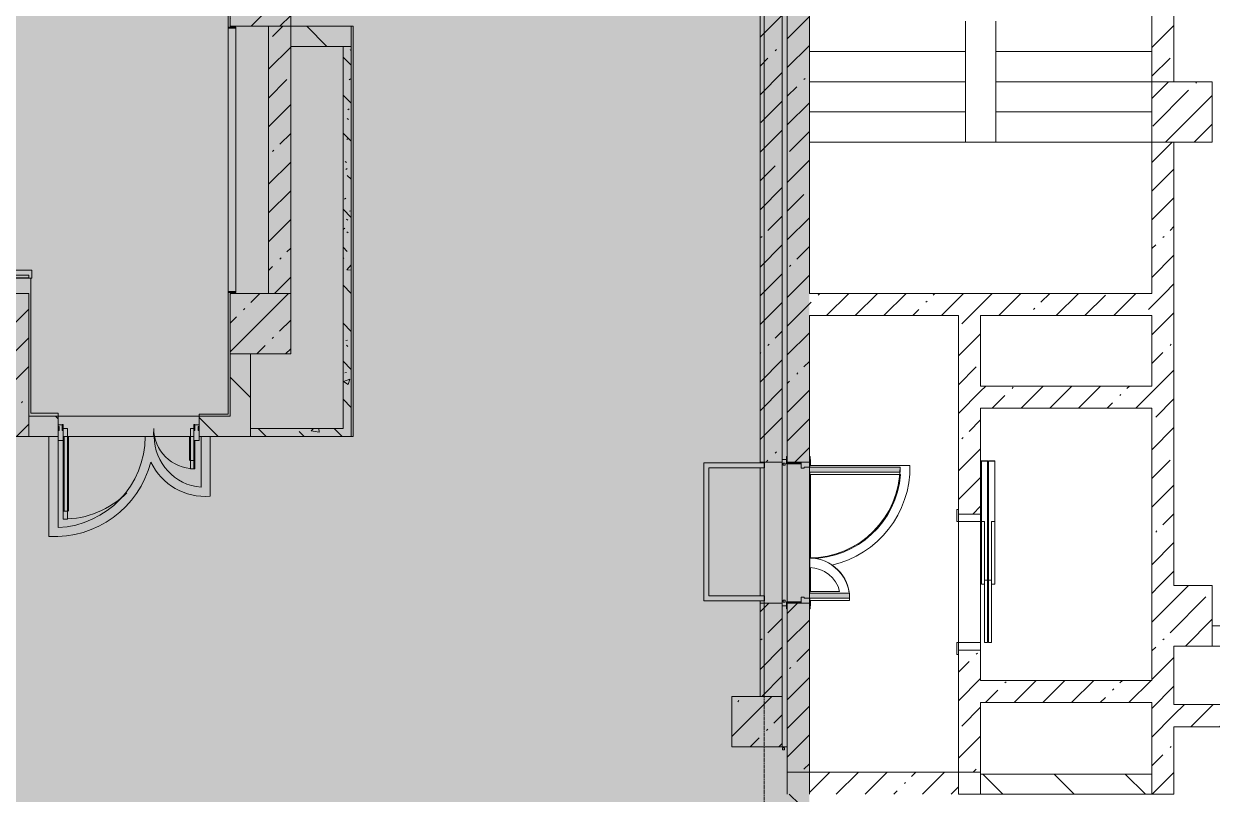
# Model space of a CAD drawing. Header units: millimetres. Extents: x -3917 to 185442, y -8553 to 29000.
# Drawn here: x 89392 to 101192, y 10230 to 17875 of the extents above; entities that cross this region are included whole.
import ezdxf

# ---------------------------------------------------------------- set-up
doc = ezdxf.new("R2010")
doc.units = ezdxf.units.MM
doc.linetypes.add('Осевая', pattern=[31.75, 6.35, -4.7625, 15.875, -4.7625])
doc.layers.add('A-DETL-GENF-1', color=7, linetype='Continuous', lineweight=9, true_color=0xc0c0c0, transparency=0.4)
for name, color, linetype, lineweight, true_color in [('A-DETL-GENF-2', 7, 'Continuous', 5, 0xe2e2e2), ('A-DETL-GENF-4', 7, 'Continuous', 5, 0xb7b7b7), ('A-DOOR-1', 7, 'Continuous', 5, 0xaaaaaa), ('A-DOOR-2', 7, 'Continuous', 5, 0xe2e2e2), ('A-DOOR-3', 7, 'Continuous', 5, 0xb7b7b7), ('A-DOOR-FRAM-1', 7, 'Continuous', 5, 0xe2e2e2), ('A-DOOR-FRAM-2', 7, 'Continuous', 5, 0xaaaaaa), ('A-DOOR-FRAM-3', 7, 'Continuous', 5, 0xb7b7b7), ('A-FLOR-1', 7, 'Continuous', 5, 0xb7b7b7), ('A-FLOR-2', 7, 'Continuous', 5, 0xaaaaaa), ('A-GLAZ-CWMG-2', 7, 'Continuous', 5, 0x737373), ('A-WALL-5', 7, 'Continuous', 9, 0x737373), ('A-WALL-6', 7, 'Continuous', 5, 0x737373), ('A-WALL-PATT-1', 7, 'Continuous', 5, 0x787878), ('I-WALL-5', 7, 'Continuous', 5, 0x737373), ('I-WALL-6', 7, 'Continuous', 5, 0x787878), ('S-COLS-3', 7, 'Continuous', 5, 0x737373)]:
    doc.layers.add(name, color=color, linetype=linetype, lineweight=lineweight, true_color=true_color)
for name, color, linetype, lineweight in [('A-WALL', 7, 'Continuous', 9), ('I-WALL-4', 7, 'Continuous', 5), ('S-COLS-4', 7, 'Continuous', 5), ('S-STRS-1', 7, 'Continuous', 5), ('Оси', 7, 'Continuous', 9), ('Оси-2', 7, 'Осевая', 9)]:
    doc.layers.add(name, color=color, linetype=linetype, lineweight=lineweight)
pattern_1 = [(135, (58431.5, 0), (-353.5534, -353.5534), [])]
pattern_2 = [(45, (58431.5, 0), (-285.123, 285.123), []), (45, (58716.64, 0), (-285.123, 285.123), [504.031, -100.806, 16.764, -84.042])]
pattern_3 = [(135, (58431.5, 0), (-377.171, -377.171), [533.4, -88.9, 17.78, -88.9]), (135, (58431.5, 376.94), (-377.171, -377.171), []), (50, (58431.5, 0), (637.6445, -55.7866), [66.675, -733.425]), (355, (58431.5, 0), (-123.349, 668.699), [53.34, -586.74]), (100.451, (58484.65, -4.65), (514.299, 612.908), [56.665, -623.315]), (46.184, (58431.5, 177.8), (948.776, -147.15), [100.012, -1100.137]), (96.636, (58510.6, 165.5), (830.91, 865.997), [84.998, -934.973]), (351.184, (58431.5, 177.8), (830.918, 865.988), [80.01, -880.11]), (21, (58520.4, 133.35), (530.6506, -357.928), [66.675, -733.425]), (326, (58520.4, 133.35), (216.308, 644.658), [53.34, -586.74]), (71.451, (58564.64, 103.5), (746.96, 286.724), [56.665, -623.315]), (37.5, (58431.52, 0), (10.8105, 295.9426), [16.764, -562.864, 16.764, -578.866, -588.962]), (37.5, (58431.52, 0), (10.8105, 295.9426), [-1175.258, 16.764, -572.198]), (7.5, (58431.52, 0), (233.8692, 350.6318), [16.764, -322.834, 16.764, -549.529, -224.472]), (7.5, (58431.52, 0), (233.8692, 350.6318), [-905.891, 16.764, -207.708]), (327.5, (58233.27, 0), (474.5678, -20.0513), [16.764, -205.486, 16.764, -676.656, -920.115]), (327.5, (58233.27, 0), (474.5678, -20.0513), [-915.67, 16.764, -903.351]), (317.5, (58144.37, 0), (518.452, 88.9934), [16.764, -272.161, 16.764, -443.738, -653.415]), (317.5, (58144.37, 0), (518.452, 88.9934), [-749.427, 16.764, -636.651])]

# ---------------------------------------------------------------- blocks, each defined once
blk = doc.blocks.new('BSC_Колонна _Прямоугольная - 600х600-V121-2_10_1_птичка')
at = {"layer": 'S-COLS-4'}
h = blk.add_hatch(dxfattribs=at)
h.set_pattern_fill('FP_145', color=256, style=0, pattern_type=2)
h.set_pattern_definition([(45, (-42460, -17000), (-285.123, 285.123), []), (45, (-42174.88, -17000), (-285.123, 285.123), [504.031, -100.806, 16.764, -84.042])])
h.paths.add_polyline_path([(-300, -300), (300, -300), (300, 300), (-300, 300)])
for p, q in [((300, 300), (-300, 300)), ((-300, 300), (-300, -300)), ((300, -300), (300, 300)), ((-300, -300), (300, -300))]:
    blk.add_line(p, q, dxfattribs=at)
blk = doc.blocks.new('BSC_Колонна _Прямоугольная - 600х600-V137-2_10_1_птичка')
at = {"layer": 'S-COLS-4'}
h = blk.add_hatch(dxfattribs=at)
h.set_pattern_fill('FP_158', color=256, style=0, pattern_type=2)
h.set_pattern_definition([(45, (-33310, -18150), (-285.123, 285.123), []), (45, (-33024.88, -18150), (-285.123, 285.123), [504.031, -100.806, 16.764, -84.042])])
h.paths.add_polyline_path([(-300, -300), (300, -300), (300, 300), (-300, 300), (-300, 12)])
at = {"layer": 'S-COLS-3'}
for p, q in [((300, 300), (-300, 300)), ((-300, 300), (-300, -300)), ((300, -300), (300, 300)), ((-300, -300), (300, -300))]:
    blk.add_line(p, q, dxfattribs=at)
blk = doc.blocks.new('BSC_Колонна _Прямоугольная - 600х600-V147-2_10_1_птичка')
at = {"layer": 'S-COLS-4'}
h = blk.add_hatch(dxfattribs=at)
h.set_pattern_fill('FP_162', color=256, style=0, pattern_type=2)
h.set_pattern_definition([(45, (-33310, -14900), (-285.123, 285.123), []), (45, (-33024.88, -14900), (-285.123, 285.123), [504.031, -100.806, 16.764, -84.042])])
h.paths.add_polyline_path([(-300, -300), (300, -300), (300, 300), (-300, 300), (-300, -208)])
at = {"layer": 'S-COLS-3'}
for p, q in [((300, 300), (-300, 300)), ((-300, 300), (-300, -300)), ((300, -300), (300, 300)), ((-300, -300), (300, -300))]:
    blk.add_line(p, q, dxfattribs=at)
blk = doc.blocks.new('110_Дверь_СКБ_2Ст - Д-2 1450x2100h_Лестничная клетка EIS60-31576737-2_10_1_птичка')
at = {"layer": 'A-DOOR-2'}
for points in [[(-587.5, 110), (-587.5, 1010), (-637.5, 1010), (-637.5, 110)], [(662.5, 510), (612.5, 510), (612.5, 110), (662.5, 110)], [(712.5, 30), (697.5, 30), (697.5, -110), (712.5, -110)]]:
    blk.add_hatch(color=256, dxfattribs=at).paths.add_polyline_path(points)
h = blk.add_hatch(color=256, dxfattribs=at)
h.paths.add_polyline_path([(712.5, 110), (662.5, 110), (662.5, 60), (652.5, 60), (652.5, 30), (712.5, 30), (712.5, 90.1)])
h.paths.add_polyline_path([(-627.5, 30), (-627.5, 60), (-637.5, 60), (-637.5, 110), (-687.5, 110), (-687.5, 30)])
at = {"layer": 'A-DOOR-FRAM-1'}
for points in [[(-672.5, 110), (-672.5, 118), (-742.5, 118), (-742.5, 110), (-697.3, 110)], [(-672.5, 30), (-687.5, 30), (-687.5, -110), (-672.5, -110)], [(767.5, 110), (767.5, 118), (697.5, 118), (697.5, 110)], [(-672.5, -110), (-742.5, -110), (-742.5, -118), (-672.5, -118)], [(767.5, -118), (767.5, -110), (697.5, -110), (697.5, -118)]]:
    blk.add_hatch(color=256, dxfattribs=at).paths.add_polyline_path(points)
at = {"layer": 'A-DOOR-1'}
for p, q in [((-637.5, 1010), (-637.5, 110)), ((-587.5, 1010), (-637.5, 1010)), ((-587.5, 110), (-587.5, 1010)), ((662.5, 510), (612.5, 510)), ((612.5, 510), (612.5, 110)), ((662.5, 110), (662.5, 510))]:
    blk.add_line(p, q, dxfattribs=at)
for centre, radius, start, end in [((-637.5, 110), 900, 0, 90), ((662.5, 110), 400, 90, 180)]:
    blk.add_arc(centre, radius, start, end, dxfattribs=at)
at = {"layer": 'A-DOOR-3'}
for p, q in [((-637.5, 110), (-587.5, 110)), ((612.5, 110), (662.5, 110))]:
    blk.add_line(p, q, dxfattribs=at)
at = {"layer": 'A-DOOR-FRAM-2'}
for p, q in [((-672.5, 118), (-742.5, 118)), ((-742.5, 118), (-742.5, 110)), ((-672.5, 110), (-672.5, 118)), ((767.5, 118), (697.5, 118)), ((697.5, 118), (697.5, 110)), ((767.5, 110), (767.5, 118))]:
    blk.add_line(p, q, dxfattribs=at)
at = {"layer": 'A-DOOR-FRAM-3'}
for p, q in [((-742.5, 110), (-672.5, 110)), ((-637.5, 110), (-687.5, 110)), ((-687.5, 110), (-687.5, 30)), ((-687.5, 30), (-627.5, 30)), ((-672.5, 30), (-687.5, 30)), ((-687.5, 30), (-687.5, -110)), ((-672.5, -110), (-672.5, 30)), ((-637.5, 60), (-637.5, 110)), ((-627.5, 60), (-637.5, 60)), ((-627.5, 30), (-627.5, 60)), ((662.5, 60), (652.5, 60)), ((652.5, 60), (652.5, 30)), ((652.5, 30), (712.5, 30)), ((662.5, 110), (662.5, 60)), ((712.5, 110), (662.5, 110)), ((697.5, 110), (767.5, 110)), ((712.5, 30), (697.5, 30)), ((697.5, 30), (697.5, -110)), ((712.5, 30), (712.5, 110)), ((712.5, -110), (712.5, 30)), ((-672.5, -110), (-742.5, -110)), ((-742.5, -110), (-742.5, -118)), ((-742.5, -118), (-672.5, -118)), ((-687.5, -110), (-672.5, -110)), ((-672.5, -118), (-672.5, -110)), ((697.5, -110), (712.5, -110)), ((767.5, -110), (697.5, -110)), ((697.5, -110), (697.5, -118)), ((697.5, -118), (767.5, -118)), ((767.5, -118), (767.5, -110))]:
    blk.add_line(p, q, dxfattribs=at)
blk = doc.blocks.new('BSC_Колонна _Прямоугольная - 500х500-V209-2_10_1_птичка')
at = {"layer": 'S-COLS-4'}
h = blk.add_hatch(dxfattribs=at)
h.set_pattern_fill('FP_220', color=256, style=0, pattern_type=2)
h.set_pattern_definition([(45, (-38240, -10950), (-285.123, 285.123), []), (45, (-37954.88, -10950), (-285.123, 285.123), [504.031, -100.806, 16.764, -84.042])])
h.paths.add_polyline_path([(-250, -250), (250, -250), (250, 250), (-250, 250)])
at = {"layer": 'S-COLS-3'}
for p, q in [((250, 250), (-250, 250)), ((-250, 250), (-250, -250)), ((250, -250), (250, 250)), ((-250, -250), (250, -250))]:
    blk.add_line(p, q, dxfattribs=at)
blk = doc.blocks.new('DOR_Дверь лифта - 1350х2050h-19118285-2_10_1_птичка')
at = {"layer": 'A-DOOR-1'}
for p, q in [((-600, 125), (-720, 125)), ((-720, 125), (-720, 110)), ((-600, 110), (-600, 125)), ((720, 125), (600, 125)), ((600, 125), (600, 110)), ((720, 110), (720, 125)), ((-720, 110), (-600, 110)), ((-675, 110), (-675, -110)), ((-600, 110), (-675, 110)), ((600, 110), (-600, 110)), ((-600, 110), (-600, -110)), ((600, -110), (600, 110)), ((675, 110), (600, 110)), ((600, 110), (720, 110)), ((675, -110), (675, 110)), ((-675, -110), (-600, -110)), ((-600, -110), (600, -110)), ((600, -110), (675, -110)), ((-600, -150), (-600, -180)), ((20, -150), (-600, -150)), ((-600, -180), (20, -180)), ((-600, -190), (-600, -220)), ((20, -190), (-600, -190)), ((-600, -220), (20, -220)), ((-20, -120), (-20, -150)), ((600, -120), (-20, -120)), ((-20, -150), (600, -150)), ((-20, -220), (-20, -250)), ((600, -220), (-20, -220)), ((20, -180), (20, -150)), ((20, -220), (20, -190)), ((600, -150), (600, -120)), ((600, -250), (600, -220)), ((-20, -250), (600, -250))]:
    blk.add_line(p, q, dxfattribs=at)
at = {"layer": 'A-DOOR-FRAM-2'}
for p, q in [((600, -117), (600, -120)), ((1203, -117), (600, -117)), ((1203, -183), (1203, -117)), ((1200, -180), (20, -180)), ((20, -180), (20, -183)), ((20, -183), (1203, -183)), ((1203, -187), (20, -187)), ((20, -187), (20, -190)), ((20, -190), (1200, -190)), ((600, -120), (1200, -120)), ((1200, -120), (1200, -180)), ((1200, -190), (1200, -250)), ((1203, -253), (1203, -187)), ((600, -250), (600, -253)), ((1200, -250), (600, -250)), ((600, -253), (1203, -253))]:
    blk.add_line(p, q, dxfattribs=at)
blk = doc.blocks.new('Прямоугольный импост - Импост структурный с накладкой - 160мм Темный-32479175-2_10_1_птичка')
at = {"layer": 'A-GLAZ-CWMG-2'}
for p, q in [((-50, 40), (-50, 140)), ((-50, 140), (0, 140)), ((0, 140), (0, 40)), ((-40, 40), (-50, 40)), ((-50, -17), (-50, 0)), ((-50, 0), (-40, 0)), ((-40, 0), (-40, 40)), ((-10, 40), (-10, 0)), ((0, 40), (-10, 40)), ((-10, 0), (0, 0)), ((0, 0), (0, -17)), ((0, -17), (-50, -17))]:
    blk.add_line(p, q, dxfattribs=at)
blk = doc.blocks.new('Дверь_Витражная_остекление_ - Д-39_л_ Актовый-32481803-2_10_1_птичка')
at = {"layer": 'A-DETL-GENF-2'}
for points in [[(605, 920), (605, 20), (650, 20), (650, 920)], [(-660, 420), (-660, 140), (-650, 140), (-650, 40), (-660, 40), (-660, 20), (-615, 20), (-615, 420)]]:
    blk.add_hatch(color=256, dxfattribs=at).paths.add_polyline_path(points)
at = {"layer": 'A-DETL-GENF-4'}
for p, q in [((596, 840), (596, 100)), ((650, 920), (605, 920)), ((605, 920), (605, 20)), ((650, 920), (605, 920)), ((605, 920), (605, 20)), ((650, 840), (605, 840)), ((640, 840), (640, 100)), ((650, 920), (650, 140)), ((650, 140), (650, 920)), ((-660, 420), (-615, 420)), ((-660, 420), (-660, 140)), ((-615, 420), (-660, 420)), ((-660, 420), (-660, 140)), ((-615, 420), (-615, 20)), ((-615, 20), (-615, 420)), ((-660, 340), (-615, 340)), ((-650, 340), (-650, 140)), ((-606, 340), (-606, 100)), ((-650, 100), (-615, 100)), ((-615, 20), (-650, 20)), ((-650, 20), (-615, 20)), ((650, 100), (605, 100)), ((605, 20), (650, 20)), ((605, 20), (650, 20)), ((650, 40), (650, 20)), ((650, 20), (650, 40))]:
    blk.add_line(p, q, dxfattribs=at)
at = {"layer": 'A-DOOR-3'}
for p, q in [((650, 920), (650, 140)), ((-650, 420), (-650, 140)), ((-650, 20), (-660, 20)), ((-660, 20), (-660, -20)), ((-650, 40), (-650, 20)), ((-650, -20), (-650, 20)), ((650, 40), (650, 20)), ((660, 20), (650, 20)), ((650, 20), (650, -20)), ((660, -20), (660, 20)), ((-660, -20), (-650, -20)), ((650, -20), (660, -20))]:
    blk.add_line(p, q, dxfattribs=at)
for centre, radius, start, end in [((650, 20), 900, 90, 134.8292), ((-650, 20), 400, 360, 90), ((650, 20), 900, 174.8223, 180)]:
    blk.add_arc(centre, radius, start, end, dxfattribs=at)
blk = doc.blocks.new('Прямоугольный импост - Импост структурный с накладкой - 160мм Темный-32479277-2_10_1_птичка')
at = {"layer": 'A-GLAZ-CWMG-2'}
for p, q in [((0, 140), (-50, 140)), ((-50, 140), (-50, 40)), ((0, 40), (0, 140)), ((-50, 40), (-40, 40)), ((-40, 0), (-50, 0)), ((-50, 0), (-50, -17)), ((-40, 40), (-40, 0)), ((-10, 0), (-10, 40)), ((-10, 40), (0, 40)), ((0, 0), (-10, 0)), ((0, -17), (0, 0)), ((-50, -17), (0, -17))]:
    blk.add_line(p, q, dxfattribs=at)
blk = doc.blocks.new('Стены наклон_ амфитеатр - Стены наклон_ амфитеатр-32992696-2_10_1_птичка')
at = {"layer": 'A-WALL-PATT-1'}
h = blk.add_hatch(dxfattribs=at)
h.set_pattern_fill('FP_233', color=256, style=0, pattern_type=2)
h.set_pattern_definition([(0, (26444.5, 15393.4), (0, 246.1), []), (90, (26444.5, 15393.4), (-1300, 8e-14), [])])
h.paths.add_polyline_path([(31010, 15354), (31010, 15381), (21879, 15381), (21879, 15354), (30993, 15354)])
at = {"layer": 'A-WALL-6'}
for p, q in [((31041, 15431), (21879, 15431)), ((21879, 15431), (21879, 15381)), ((21879, 15381), (31010, 15381)), ((21879, 15354), (21879, 15381)), ((21879, 15350), (21879, 15354)), ((31010, 15354), (21879, 15354)), ((31010, 15350), (21879, 15350)), ((31010, 15381), (31010, 15350)), ((31010, 15350), (31041, 15350)), ((31041, 15350), (31041, 15431))]:
    blk.add_line(p, q, dxfattribs=at)

msp = doc.modelspace()

# ---------------------------------------------------------------- hatches: boundary and pattern name
at = {"layer": 'A-DETL-GENF-1'}
msp.add_hatch(color=256, dxfattribs=at).paths.add_polyline_path([(91606.5, -280), (97191.5, -280), (97191.5, 23777.7), (92291.5, 23777.7), (92291.5, 27350), (62283.5, 27350), (62283.5, 15358), (58163.5, 15358), (58163.5, -280), (90679, -280)])
at = {"layer": 'I-WALL-4'}
h = msp.add_hatch(dxfattribs=at)
h.set_pattern_fill('FP_123', color=256, style=0, pattern_type=2)
h.set_pattern_definition(pattern_2)
h.paths.add_polyline_path([(96701.5, 11200), (96921.5, 11200), (96921.5, 12125), (96701.5, 12125), (96701.5, 11221)])
h.paths.add_polyline_path([(96921.5, 13525), (96921.5, 21575), (96701.5, 21575), (96701.5, 13525)])
h.paths.add_polyline_path([(96921.5, 22975), (96921.5, 23400), (96701.5, 23400), (96701.5, 22975)])
h = msp.add_hatch(dxfattribs=at)
h.set_pattern_fill('FP_123', color=256, style=0, pattern_type=2)
h.set_pattern_definition(pattern_2)
h.paths.add_polyline_path([(97171.7, 10450), (97191.5, 10450), (97191.5, 12125), (96971.5, 12125), (96971.5, 10450)])
h.paths.add_polyline_path([(96971.5, 13525), (97191.5, 13525), (97191.5, 21575), (96971.5, 21575), (96971.5, 13534.8)])
h.paths.add_polyline_path([(97191.5, 22975), (97191.5, 23420.3), (96971.5, 23420.3), (96971.5, 22975), (97171.7, 22975)])
h = msp.add_hatch(dxfattribs=at)
h.set_pattern_fill('FP_123', color=256, style=0, pattern_type=2)
h.set_pattern_definition(pattern_2)
h.paths.add_polyline_path([(100811.5, 17300), (100811.5, 22700), (100591.5, 22700), (100591.5, 17300)])
h = msp.add_hatch(dxfattribs=at)
h.set_pattern_fill('FP_123', color=256, style=0, pattern_type=2)
h.set_pattern_definition(pattern_2)
h.paths.add_polyline_path([(92023.4, 15200), (92041.5, 15200), (92041.5, 17850), (91821.5, 17850), (91821.5, 15200)])
h = msp.add_hatch(dxfattribs=at)
h.set_pattern_fill('FP_126', color=256, style=0, pattern_type=2)
h.set_pattern_definition(pattern_1)
h.paths.add_polyline_path([(92561.5, 17650), (92641.5, 17650), (92641.5, 17850), (92041.5, 17850), (92041.5, 17650), (92534.1, 17650)])
h = msp.add_hatch(dxfattribs=at)
h.set_pattern_fill('FP_123', color=256, style=0, pattern_type=2)
h.set_pattern_definition(pattern_2)
h.paths.add_polyline_path([(100811.5, 15200), (100811.5, 16700), (100591.5, 16700), (100591.5, 15200)])
h = msp.add_hatch(dxfattribs=at)
h.set_pattern_fill('FP_123', color=256, style=0, pattern_type=2)
h.set_pattern_definition(pattern_2)
h.paths.add_polyline_path([(89221.5, 13780), (89441.5, 13780), (89441.5, 15200), (89221.5, 15200), (89221.5, 14000)])
h = msp.add_hatch(dxfattribs=at)
h.set_pattern_fill('FP_123', color=256, style=0, pattern_type=2)
h.set_pattern_definition(pattern_2)
h.paths.add_polyline_path([(98891.5, 14980), (100811.5, 14980), (100811.5, 15200), (97191.5, 15200), (97191.5, 14980), (98671.5, 14980)])
h = msp.add_hatch(dxfattribs=at)
h.set_pattern_fill('FP_123', color=256, style=0, pattern_type=2)
h.set_pattern_definition(pattern_2)
h.paths.add_polyline_path([(98891.5, 14280), (98891.5, 14980), (98671.5, 14980), (98671.5, 14280)])
h = msp.add_hatch(dxfattribs=at)
h.set_pattern_fill('FP_123', color=256, style=0, pattern_type=2)
h.set_pattern_definition(pattern_2)
h.paths.add_polyline_path([(100811.5, 10230), (100811.5, 11700), (100591.5, 11700), (100591.5, 10230)])
h.paths.add_polyline_path([(100811.5, 12300), (100811.5, 14980), (100591.5, 14980), (100591.5, 12300)])
h = msp.add_hatch(dxfattribs=at)
h.set_pattern_fill('FP_126', color=256, style=0, pattern_type=2)
h.set_pattern_definition(pattern_1)
h.paths.add_polyline_path([(91606.5, 13780), (91641.5, 13780), (91641.5, 14600), (91441.5, 14600), (91441.5, 13780)])
h = msp.add_hatch(dxfattribs=at)
h.set_pattern_fill('FP_123', color=256, style=0, pattern_type=2)
h.set_pattern_definition(pattern_2)
h.paths.add_polyline_path([(98671.5, 10450), (98891.5, 10450), (98891.5, 11660), (98671.5, 11660), (98671.5, 11221)])
h.paths.add_polyline_path([(98891.5, 13010), (98891.5, 14280), (98671.5, 14280), (98671.5, 13010)])
h = msp.add_hatch(dxfattribs=at)
h.set_pattern_fill('FP_123', color=256, style=0, pattern_type=2)
h.set_pattern_definition(pattern_2)
h.paths.add_polyline_path([(100591.5, 14060), (100591.5, 14280), (98891.5, 14280), (98891.5, 14060), (99954.2, 14060)])
h = msp.add_hatch(dxfattribs=at)
h.set_pattern_fill('FP_126', color=256, style=0, pattern_type=2)
h.set_pattern_definition(pattern_1)
h.paths.add_polyline_path([(91441.5, 13780), (91441.5, 13980), (91131.5, 13980), (91131.5, 13780)])
h.paths.add_polyline_path([(89731.5, 13780), (89731.5, 13980), (89441.5, 13980), (89441.5, 13780)])
h = msp.add_hatch(dxfattribs=at)
h.set_pattern_fill('FP_126', color=256, style=0, pattern_type=2)
h.set_pattern_definition(pattern_1)
h.paths.add_polyline_path([(109229.4, 11700), (110141.5, 11700), (110141.5, 11900), (107191.5, 11900), (107191.5, 11700), (108301.9, 11700)])
h.paths.add_polyline_path([(101191.5, 11700), (103667.2, 11700), (103664.3, 11900), (101191.5, 11900)])
h.paths.add_polyline_path([(105117.2, 11700), (106591.5, 11700), (106591.5, 11900), (105117.2, 11900), (105117.2, 11799.5)])
h = msp.add_hatch(dxfattribs=at)
h.set_pattern_fill('FP_123', color=256, style=0, pattern_type=2)
h.set_pattern_definition(pattern_2)
h.paths.add_polyline_path([(100591.5, 11140), (100591.5, 11360), (98891.5, 11360), (98891.5, 11140), (99954.2, 11140)])
h = msp.add_hatch(dxfattribs=at)
h.set_pattern_fill('FP_123', color=256, style=0, pattern_type=2)
h.set_pattern_definition(pattern_2)
h.paths.add_polyline_path([(100811.5, 10900), (103192.2, 10900), (103192.2, 11120), (100811.5, 11120)])
h = msp.add_hatch(dxfattribs=at)
h.set_pattern_fill('FP_123', color=256, style=0, pattern_type=2)
h.set_pattern_definition(pattern_2)
h.paths.add_polyline_path([(98671.5, 10230), (98671.5, 10450), (97191.5, 10450), (97191.5, 10230), (98099.2, 10230)])
h = msp.add_hatch(dxfattribs=at)
h.set_pattern_fill('FP_126', color=256, style=0, pattern_type=2)
h.set_pattern_definition(pattern_1)
h.paths.add_polyline_path([(100591.5, 10230), (100591.5, 10430), (98891.5, 10430), (98891.5, 10230), (99954.2, 10230)])
h = msp.add_hatch(dxfattribs=at)
h.set_pattern_fill('FP_126', color=256, style=0, pattern_type=2)
h.set_pattern_definition(pattern_1)
h.paths.add_polyline_path([(97171.5, 7900), (97171.5, 8000), (96971.5, 8000), (96971.5, 7900)])
h.paths.add_polyline_path([(97171.5, 10130), (97171.5, 10230), (96971.5, 10230), (96971.5, 10130)])
at = {"layer": 'I-WALL-6'}
h = msp.add_hatch(dxfattribs=at)
h.set_pattern_fill('FP_136', color=256, style=0, pattern_type=2)
h.set_pattern_definition(pattern_3)
h.paths.add_polyline_path([(92641.5, 13780), (92641.5, 17650), (92561.5, 17650), (92561.5, 13780)])
h = msp.add_hatch(dxfattribs=at)
h.set_pattern_fill('FP_136', color=256, style=0, pattern_type=2)
h.set_pattern_definition(pattern_3)
h.paths.add_polyline_path([(91641.5, 13780), (92561.5, 13780), (92561.5, 13860), (91641.5, 13860)])
at = {"layer": 'S-COLS-4'}
h = msp.add_hatch(dxfattribs=at)
h.set_pattern_fill('FP_123', color=256, style=0, pattern_type=2)
h.set_pattern_definition(pattern_2)
h.paths.add_polyline_path([(100591.5, 11700), (101191.5, 11700), (101191.5, 12300), (100591.5, 12300)])

# ---------------------------------------------------------------- linework, layer by layer
at = {"layer": 'A-FLOR-1'}
for p, q in [((91421.5, 17840), (91421.5, 18470)), ((92641.5, 17850), (92662.5, 17850)), ((92662.5, 17850), (92662.5, 13780)), ((89461.5, 15350), (89461.5, 14011)), ((91421.5, 14000), (91421.5, 15210)), ((89461.5, 14011), (89731.5, 14011)), ((89731.5, 14011), (89731.5, 13980)), ((91131.5, 13980), (91131.5, 14000)), ((91131.5, 14000), (91421.5, 14000)), ((89641.8, 13780), (89641.8, 12786.3)), ((89731.8, 12875.9), (89731.8, 13740)), ((89781.5, 13780), (91081.5, 13780)), ((91151.8, 13780), (91151.8, 13276.6)), ((91241.8, 13187.1), (91241.8, 13780)), ((92662.5, 13780), (92641.5, 13780)), ((96744.7, 13518), (96144.7, 13518)), ((96144.7, 13518), (96144.7, 12148.2)), ((96194.7, 12198.2), (96194.7, 13468)), ((96194.7, 13468), (96744.7, 13468)), ((96744.7, 13468), (96744.7, 13518)), ((96963.5, 13550), (96921.5, 13550)), ((96744.7, 12198.2), (96194.7, 12198.2)), ((96744.7, 12148.2), (96744.7, 12198.2)), ((96144.7, 12148.2), (96744.7, 12148.2)), ((96921.5, 12100), (96963.5, 12100)), ((96971.5, 10700), (96921.5, 10700)), ((96971.5, 10230), (96971.5, 10450))]:
    msp.add_line(p, q, dxfattribs=at)
for centre, radius, start, end in [((89691.8, 13780), 905, 272.53324, 0), ((91191.8, 13780), 505, 180, 265.45696), ((89691.8, 13780), 995, 267.1196, 345.20242), ((91191.8, 13780), 595, 205.28402, 274.82046)]:
    msp.add_arc(centre, radius, start, end, dxfattribs=at)
at = {"layer": 'A-FLOR-2'}
for p, q in [((98189.7, 13493.1), (97194.9, 13493.1)), ((97194.9, 13493.1), (97194.9, 13475)), ((97201.5, 13492.5), (97201.5, 13550)), ((97194.9, 13425), (97194.9, 13403.1)), ((97194.9, 13403.1), (98097.2, 13403.1)), ((97201.5, 12568.5), (97201.5, 13403.1)), ((97194.9, 12568.1), (97194.9, 12478.1)), ((97201.5, 12242), (97201.5, 12477.5)), ((97492, 12242), (97194.9, 12242)), ((97194.9, 12242), (97194.9, 12225)), ((97194.9, 12175), (97194.9, 12152)), ((97194.9, 12152), (97589.3, 12152)), ((97201.5, 12100), (97201.5, 12152))]:
    msp.add_line(p, q, dxfattribs=at)
for centre, radius, start, end in [((97194.9, 13473.1), 995, 282.67054, 1.1511), ((97194.9, 13473.1), 905, 270, 355.56313), ((97194.9, 12173.1), 305, 13.0427, 90), ((97194.9, 12173.1), 395, 7.55422, 56.45952), ((97194.9, 12173.1), 395, 356.92799, 0.27403)]:
    msp.add_arc(centre, radius, start, end, dxfattribs=at)
at = {"layer": 'A-WALL'}
msp.add_line((100591.5, 10230), (100591.5, 10430), dxfattribs=at)
at = {"layer": 'A-WALL-5'}
for p, q in [((91434, 17840), (91434, 17830)), ((91446.5, 17840), (91446.5, 17830)), ((92041.5, 17650), (92041.5, 17850)), ((92641.5, 17650), (92561.5, 17650)), ((91434, 15220), (91434, 15210)), ((91446.5, 15220), (91446.5, 15210)), ((89441.5, 13780), (89441.5, 13980))]:
    msp.add_line(p, q, dxfattribs=at)
at = {"layer": 'A-WALL-6'}
for p, q in [((96951.5, 13515), (96931.5, 13515)), ((96931.5, 13515), (96931.5, 13495)), ((96931.5, 13495), (96951.5, 13495)), ((96951.5, 13495), (96951.5, 13515)), ((96931.5, 12155), (96931.5, 12135)), ((96951.5, 12155), (96931.5, 12155)), ((96951.5, 12135), (96951.5, 12155)), ((96931.5, 12135), (96951.5, 12135)), ((96926, 10689), (96926, 10669)), ((96946, 10689), (96926, 10689)), ((96926, 10669), (96946, 10669)), ((96946, 10669), (96946, 10689))]:
    msp.add_line(p, q, dxfattribs=at)
at = {"layer": 'I-WALL-4'}
for p, q in [((100591.5, 22700), (100591.5, 17300)), ((100811.5, 17300), (100811.5, 22700)), ((100591.5, 16700), (100591.5, 15200)), ((100811.5, 12300), (100811.5, 16700)), ((100591.5, 15200), (97191.5, 15200)), ((97191.5, 14980), (98671.5, 14980)), ((98671.5, 14980), (98671.5, 13010)), ((98891.5, 14980), (100591.5, 14980)), ((98891.5, 14280), (98891.5, 14980)), ((100591.5, 14980), (100591.5, 14280)), ((100591.5, 14280), (98891.5, 14280)), ((98891.5, 13010), (98891.5, 14060)), ((98891.5, 14060), (100591.5, 14060)), ((100591.5, 14060), (100591.5, 12300)), ((98671.5, 13010), (98891.5, 13010)), ((103637.2, 11900), (101191.5, 11900)), ((101191.5, 11900), (101191.5, 11700)), ((100591.5, 11700), (100591.5, 11360)), ((100811.5, 11120), (100811.5, 11700)), ((101191.5, 11700), (102992.2, 11700)), ((98671.5, 11660), (98671.5, 10230)), ((98891.5, 11660), (98671.5, 11660)), ((98891.5, 11360), (98891.5, 11660)), ((100591.5, 11360), (98891.5, 11360)), ((98891.5, 10230), (98891.5, 11140)), ((98891.5, 11140), (100591.5, 11140)), ((100591.5, 11140), (100591.5, 10430)), ((102992.2, 11120), (100811.5, 11120)), ((100811.5, 10900), (103192.2, 10900)), ((100811.5, 10230), (100811.5, 10900)), ((98891.5, 10450), (97191.5, 10450)), ((100591.5, 10430), (98891.5, 10430)), ((98671.5, 10230), (100811.5, 10230))]:
    msp.add_line(p, q, dxfattribs=at)
at = {"layer": 'I-WALL-5'}
for p, q in [((96701.5, 21584.5), (96701.5, 13518)), ((96921.5, 11200), (96921.5, 21584.5)), ((96971.5, 21520), (96971.5, 13580)), ((97191.5, 15200), (97191.5, 21520)), ((91496.5, 17840), (91421.5, 17840)), ((91421.5, 15210), (91421.5, 17840)), ((91421.5, 17830), (91496.5, 17830)), ((91496.5, 17840), (91496.5, 15210)), ((91821.5, 17850), (91821.5, 15200)), ((92641.5, 17850), (92041.5, 17850)), ((92641.5, 13780), (92641.5, 17850)), ((92041.5, 15200), (92041.5, 17650)), ((92041.5, 17650), (92561.5, 17650)), ((92561.5, 17650), (92561.5, 13860)), ((89441.5, 15200), (89041.5, 15200)), ((89441.5, 13980), (89441.5, 15200)), ((91421.5, 15220), (91496.5, 15220)), ((91421.5, 15210), (91496.5, 15210)), ((97191.5, 13580), (97191.5, 14980)), ((91441.5, 14600), (91441.5, 13980)), ((91641.5, 14600), (91641.5, 13780)), ((89441.5, 13980), (91441.5, 13980)), ((89731.5, 13780), (89731.5, 13980)), ((91131.5, 13980), (91131.5, 13780)), ((92561.5, 13860), (91641.5, 13860)), ((78641.5, 13780), (89731.5, 13780)), ((91131.5, 13780), (92641.5, 13780)), ((96701.5, 13525), (96921.5, 13525)), ((96701.5, 12198.2), (96701.5, 13468)), ((96971.5, 12140), (96971.5, 13510)), ((97191.5, 13425), (97191.5, 12225)), ((96701.5, 12148.2), (96701.5, 11200)), ((96921.5, 12125), (96701.5, 12125)), ((96971.5, 12070), (96971.5, 10450)), ((97191.5, 12070), (97191.5, 10230)), ((96971.5, 10450), (97191.5, 10450))]:
    msp.add_line(p, q, dxfattribs=at)
at = {"layer": 'S-COLS-4'}
for p, q in [((100591.5, 12300), (100591.5, 11700)), ((101191.5, 12300), (100811.5, 12300)), ((101191.5, 11700), (101191.5, 12300)), ((100811.5, 11700), (101191.5, 11700))]:
    msp.add_line(p, q, dxfattribs=at)
at = {"layer": 'S-STRS-1'}
for p, q in [((98741.5, 17900), (98741.5, 17600)), ((99041.5, 17600), (99041.5, 17900)), ((98741.5, 17600), (97191.5, 17600)), ((98741.5, 17600), (97191.5, 17600)), ((98741.5, 17600), (98741.5, 17300)), ((99041.5, 17300), (99041.5, 17600)), ((99041.5, 17600), (100591.5, 17600)), ((99041.5, 17600), (100591.5, 17600)), ((98741.5, 17300), (97191.5, 17300)), ((98741.5, 17300), (97191.5, 17300)), ((98741.5, 17300), (98741.5, 17000)), ((99041.5, 17000), (99041.5, 17300)), ((99041.5, 17300), (100591.5, 17300)), ((99041.5, 17300), (100591.5, 17300)), ((98741.5, 17000), (97191.5, 17000)), ((98741.5, 17000), (97191.5, 17000)), ((98741.5, 17000), (98741.5, 16700)), ((99041.5, 16700), (99041.5, 17000)), ((99041.5, 17000), (100591.5, 17000)), ((99041.5, 17000), (100591.5, 17000)), ((98741.5, 16700), (97191.5, 16700)), ((98741.5, 16700), (97191.5, 16700)), ((99041.5, 16700), (98741.5, 16700)), ((99041.5, 16700), (100591.5, 16700)), ((99041.5, 16700), (100591.5, 16700))]:
    msp.add_line(p, q, dxfattribs=at)
at = {"layer": 'Оси'}
msp.add_line((96741.5, 11277.7), (96741.5, 23777.7), dxfattribs=at)
at = {"layer": 'Оси-2'}
msp.add_line((96741.5, 7947.2), (96741.5, 11277.7), dxfattribs=at)

# ---------------------------------------------------------------- block references
at = {"layer": 'A-DOOR-1', "rotation": 90}
msp.add_blockref('DOR_Дверь лифта - 1350х2050h-19118285-2_10_1_птичка', (98781.5, 12335), dxfattribs=at)
at = {"layer": 'A-DOOR-3'}
for name, p, rotation in [('Дверь_Витражная_остекление_ - Д-39_л_ Актовый-32481803-2_10_1_птичка', (90431.5, 13880), 180), ('110_Дверь_СКБ_2Ст - Д-2 1450x2100h_Лестничная клетка EIS60-31576737-2_10_1_птичка', (97081.5, 12837.5), 269.9999999999999)]:
    msp.add_blockref(name, p, dxfattribs=dict(at, rotation=rotation))
at = {"layer": 'A-GLAZ-CWMG-2', "rotation": 180}
msp.add_blockref('Прямоугольный импост - Импост структурный с накладкой - 160мм Темный-32479277-2_10_1_птичка', (89731.5, 13880), dxfattribs=at)
at = {"layer": 'A-GLAZ-CWMG-2', "extrusion": (0, 0, -1), "rotation": 180}
msp.add_blockref('Прямоугольный импост - Импост структурный с накладкой - 160мм Темный-32479175-2_10_1_птичка', (-91131.5, 13880), dxfattribs=at)
at = {"layer": 'A-WALL-6'}
msp.add_blockref('Стены наклон_ амфитеатр - Стены наклон_ амфитеатр-32992696-2_10_1_птичка', (58431.5, 0), dxfattribs=at)
at = {"layer": 'S-COLS-3'}
for name, p in [('BSC_Колонна _Прямоугольная - 600х600-V137-2_10_1_птичка', (91741.5, 18150)), ('BSC_Колонна _Прямоугольная - 600х600-V147-2_10_1_птичка', (91741.5, 14900)), ('BSC_Колонна _Прямоугольная - 500х500-V209-2_10_1_птичка', (96671.5, 10950))]:
    msp.add_blockref(name, p, dxfattribs=at)
at = {"layer": 'S-COLS-4'}
msp.add_blockref('BSC_Колонна _Прямоугольная - 600х600-V121-2_10_1_птичка', (100891.5, 17000), dxfattribs=at)

doc.saveas('drawing.dxf')
